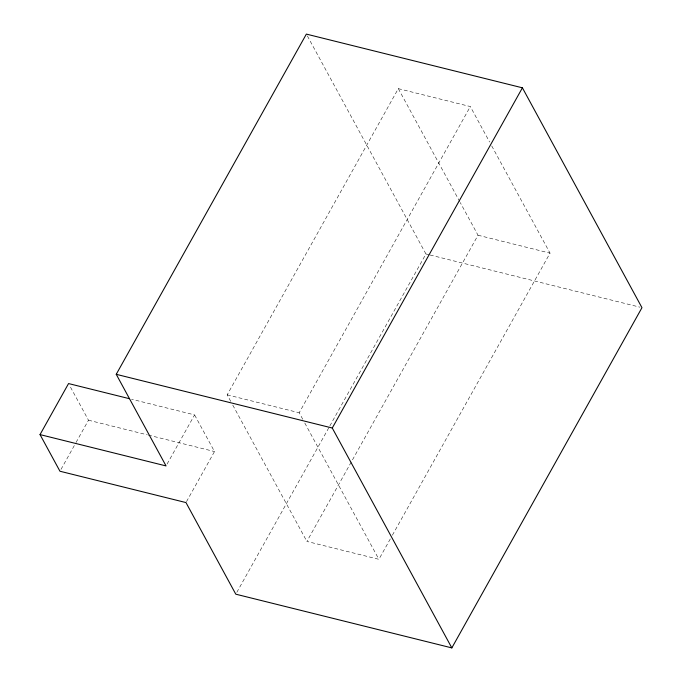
<?xml version="1.0" encoding="UTF-8"?>
<svg xmlns="http://www.w3.org/2000/svg" width="682" height="682" viewBox="0 0 682 682"><rect width="100%" height="100%" fill="white"/><g stroke="black" fill="none" stroke-linecap="round" stroke-linejoin="round"><path stroke-width="0.51" stroke-dasharray="3.41 2.56" d="M60.996 469.387L75.514 443.402M76.034 442.473L88.481 420.206L69.547 385.398M167.09 464.067L194.575 414.895L131.566 399.226M230.746 401.374L227.191 394.844L398.314 88.651L470.324 106.554L489.616 142.035M186.493 501.645L214.498 451.544L194.575 414.895M302.757 419.277L299.202 412.746L470.324 106.554M236.833 592.326L329.304 426.872M329.824 425.943L425.935 253.977L306.371 34.1M390.317 538.916L378.902 559.325L306.891 541.423L478.022 235.23L460.248 202.554M392.389 535.208L550.033 253.141L491.645 145.769M478.022 235.23L550.033 253.141M425.935 253.977L429.038 254.744M430.069 255L639.904 307.173M227.191 394.844L299.202 412.746M88.481 420.206L147.355 434.843M148.386 435.107L214.498 451.544M398.314 88.651L459.745 201.625M304.786 423.019L378.902 559.325M232.775 405.108L306.891 541.423"/><path stroke-width="1.02" d="M40.033 434.596L166.05 465.925L116.238 374.316L306.371 34.1L522.412 87.816L641.967 307.684L451.834 647.9L235.793 594.184L185.981 502.574L59.956 471.236L40.033 434.596L68.55 383.565L129.495 398.714M451.834 647.9L332.27 428.023L522.412 87.816M116.238 374.316L332.27 428.023"/></g></svg>
